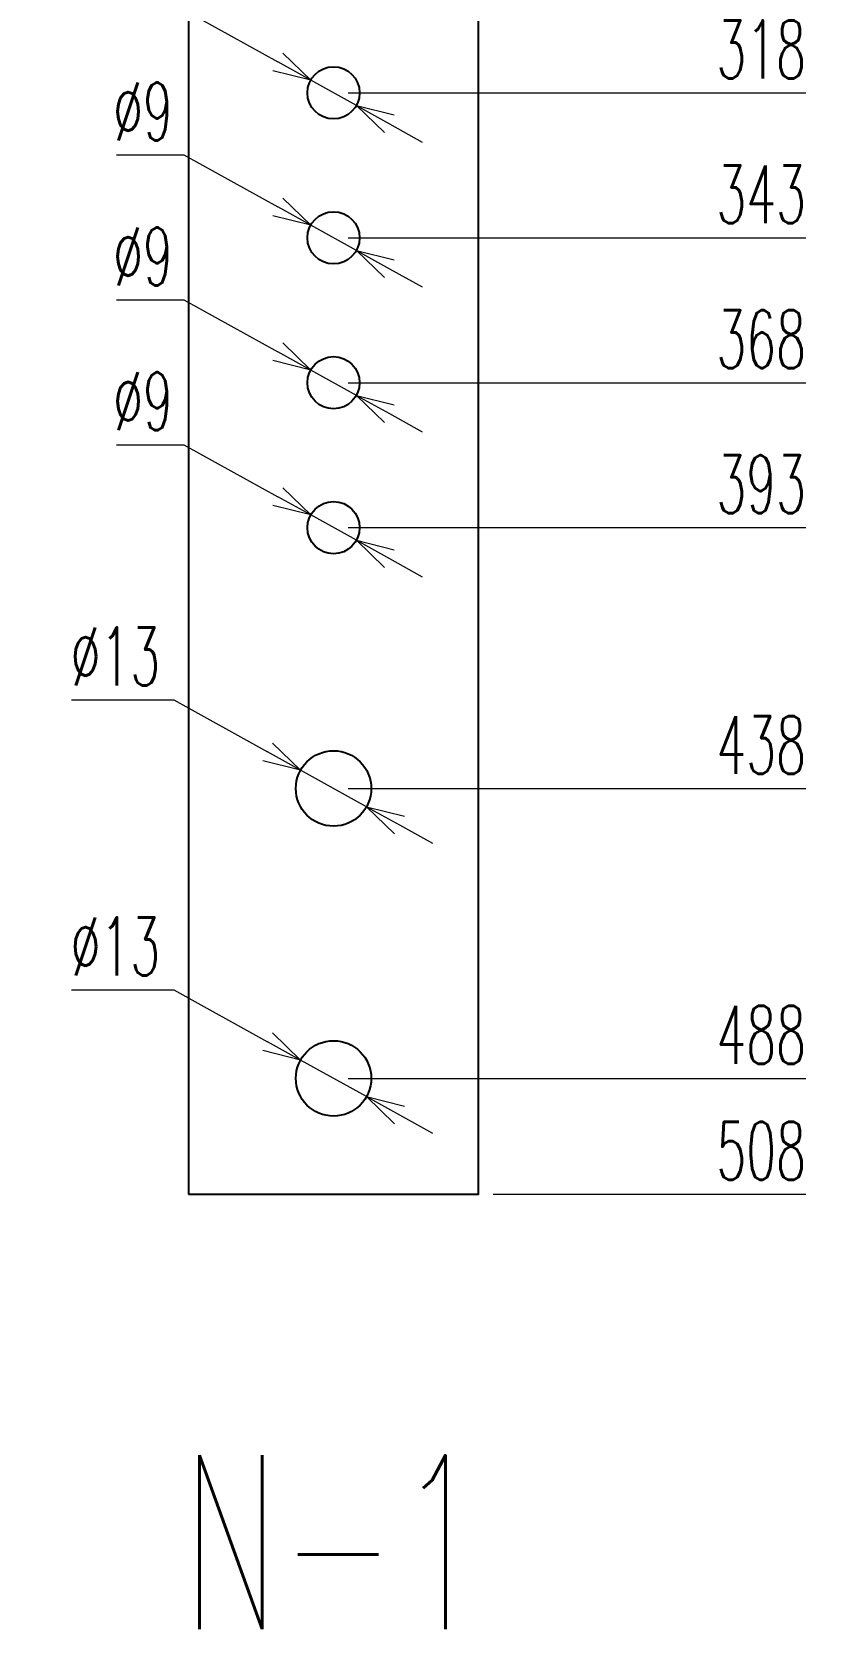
# Model space of a CAD drawing. Header units: millimetres. Extents: x 173893 to 258446, y -176540 to -123824.
# Drawn here: x 186708.7 to 186845.8, y -149379.5 to -149104 of the extents above; entities that cross this region are included whole.
import ezdxf
from ezdxf.enums import TextEntityAlignment as Align

# ---------------------------------------------------------------- set-up
doc = ezdxf.new("R2010")
doc.units = ezdxf.units.MM
doc.header["$LTSCALE"] = 3
doc.layers.add('@.DM. NÉT CHÍNH', color=7, linetype='Continuous')
doc.styles.add('Ann_w01', font='romans.shx', dxfattribs={"width": 0.6, "bigfont": 'chineset.shx'})
doc.dimstyles.new('Dim 01_SC05', dxfattribs={"dimscale": 5, "dimtxt": 2, "dimasz": 1.3, "dimexe": 0.5, "dimexo": 0.5, "dimgap": 0.5, "dimtad": 1, "dimtoh": 1, "dimdec": 1, "dimzin": 12, "dimdsep": 46, "dimtxsty": 'Ann_w01', "dimblk": 'OPEN30', "dimcen": 1.5, "dimclrd": 6, "dimclre": 6, "dimclrt": 3, "dimadec": 1, "dimazin": 3, "dimtm": 1e-09, "dimtfac": 1, "dimtdec": 1, "dimtmove": 0, "dimatfit": 3, "dimldrblk": 'OPEN30', "dimfxl": 1, "dimtolj": 1, "dimlwd": 20, "dimlwe": 20, "dimarcsym": 0})

# ---------------------------------------------------------------- blocks, each defined once
blk = doc.blocks.new('*D1500')
at = {"layer": '@.DM. NÉT CHÍNH', "color": 6, "linetype": 'Continuous', "lineweight": 20, "transparency": 16777216}
blk.add_line((186788.2, -149304.51), (186842.17, -149304.51), dxfattribs=at)
at = {"layer": 'Defpoints', "color": 0, "linetype": 'Continuous', "transparency": 16777216}
for p in [(186760.7, -148796.51), (186785.7, -149304.51), (186824.24, -149304.51)]:
    blk.add_point(p, dxfattribs=at)
at = {"layer": '@.DM. NÉT CHÍNH', "color": 3, "linetype": 'Continuous', "transparency": 16777216, "insert": (186834.45, -149297.01), "char_height": 10, "attachment_point": 5, "style": 'Ann_w01'}
blk.add_mtext('\\A1;508', dxfattribs=at)
blk = doc.blocks.new('_Open30')
at = {"color": 0, "linetype": 'ByBlock', "lineweight": -2}
for p, q in [((-1, 0.268), (0, 0)), ((0, 0), (-1, -0.268)), ((0, 0), (-1, 0))]:
    blk.add_line(p, q, dxfattribs=at)
blk = doc.blocks.new('*D1501')
at = {"layer": '@.DM. NÉT CHÍNH', "color": 6, "linetype": 'Continuous', "lineweight": 20, "transparency": 16777216}
blk.add_line((186763.2, -149284.51), (186842.17, -149284.51), dxfattribs=at)
at = {"layer": 'Defpoints', "color": 0, "linetype": 'Continuous', "transparency": 16777216}
for p in [(186760.7, -148796.51), (186760.7, -149284.51), (186824.24, -149284.51)]:
    blk.add_point(p, dxfattribs=at)
at = {"layer": '@.DM. NÉT CHÍNH', "color": 3, "linetype": 'Continuous', "transparency": 16777216, "insert": (186834.45, -149277.01), "char_height": 10, "attachment_point": 5, "style": 'Ann_w01'}
blk.add_mtext('\\A1;488', dxfattribs=at)
blk = doc.blocks.new('*D1502')
at = {"layer": '@.DM. NÉT CHÍNH', "color": 6, "linetype": 'Continuous', "lineweight": 20, "transparency": 16777216}
blk.add_line((186763.2, -149234.5), (186842.17, -149234.5), dxfattribs=at)
at = {"layer": 'Defpoints', "color": 0, "linetype": 'Continuous', "transparency": 16777216}
for p in [(186760.7, -148796.51), (186760.7, -149234.5), (186824.24, -149234.5)]:
    blk.add_point(p, dxfattribs=at)
at = {"layer": '@.DM. NÉT CHÍNH', "color": 3, "linetype": 'Continuous', "transparency": 16777216, "insert": (186834.45, -149227), "char_height": 10, "attachment_point": 5, "style": 'Ann_w01'}
blk.add_mtext('\\A1;438', dxfattribs=at)
blk = doc.blocks.new('*D1503')
at = {"layer": '@.DM. NÉT CHÍNH', "color": 6, "linetype": 'Continuous', "lineweight": 20, "transparency": 16777216}
blk.add_line((186763.2, -149189.51), (186842.17, -149189.51), dxfattribs=at)
at = {"layer": 'Defpoints', "color": 0, "linetype": 'Continuous', "transparency": 16777216}
for p in [(186760.7, -148796.51), (186760.7, -149189.51), (186824.24, -149189.51)]:
    blk.add_point(p, dxfattribs=at)
at = {"layer": '@.DM. NÉT CHÍNH', "color": 3, "linetype": 'Continuous', "transparency": 16777216, "insert": (186834.45, -149182.01), "char_height": 10, "attachment_point": 5, "style": 'Ann_w01'}
blk.add_mtext('\\A1;393', dxfattribs=at)
blk = doc.blocks.new('*D1504')
at = {"layer": '@.DM. NÉT CHÍNH', "color": 6, "linetype": 'Continuous', "lineweight": 20, "transparency": 16777216}
blk.add_line((186763.2, -149164.51), (186842.17, -149164.51), dxfattribs=at)
at = {"layer": 'Defpoints', "color": 0, "linetype": 'Continuous', "transparency": 16777216}
for p in [(186760.7, -148796.51), (186760.7, -149164.51), (186824.24, -149164.51)]:
    blk.add_point(p, dxfattribs=at)
at = {"layer": '@.DM. NÉT CHÍNH', "color": 3, "linetype": 'Continuous', "transparency": 16777216, "insert": (186834.45, -149157.01), "char_height": 10, "attachment_point": 5, "style": 'Ann_w01'}
blk.add_mtext('\\A1;368', dxfattribs=at)
blk = doc.blocks.new('*D1505')
at = {"layer": '@.DM. NÉT CHÍNH', "color": 6, "linetype": 'Continuous', "lineweight": 20, "transparency": 16777216}
blk.add_line((186763.2, -149139.51), (186842.17, -149139.51), dxfattribs=at)
at = {"layer": 'Defpoints', "color": 0, "linetype": 'Continuous', "transparency": 16777216}
for p in [(186760.7, -148796.51), (186760.7, -149139.51), (186824.24, -149139.51)]:
    blk.add_point(p, dxfattribs=at)
at = {"layer": '@.DM. NÉT CHÍNH', "color": 3, "linetype": 'Continuous', "transparency": 16777216, "insert": (186834.45, -149132.01), "char_height": 10, "attachment_point": 5, "style": 'Ann_w01'}
blk.add_mtext('\\A1;343', dxfattribs=at)
blk = doc.blocks.new('*D1506')
at = {"layer": '@.DM. NÉT CHÍNH', "color": 6, "linetype": 'Continuous', "lineweight": 20, "transparency": 16777216}
blk.add_line((186763.2, -149114.51), (186842.17, -149114.51), dxfattribs=at)
at = {"layer": 'Defpoints', "color": 0, "linetype": 'Continuous', "transparency": 16777216}
for p in [(186760.7, -148796.51), (186760.7, -149114.51), (186824.24, -149114.51)]:
    blk.add_point(p, dxfattribs=at)
at = {"layer": '@.DM. NÉT CHÍNH', "color": 3, "linetype": 'Continuous', "transparency": 16777216, "insert": (186834.45, -149107.01), "char_height": 10, "attachment_point": 5, "style": 'Ann_w01'}
blk.add_mtext('\\A1;318', dxfattribs=at)
blk = doc.blocks.new('*D1521')
at = {"layer": '@.DM. NÉT CHÍNH', "color": 6, "linetype": 'Continuous', "lineweight": 20, "transparency": 16777216}
for p, q in [((186715.51, -149219.23), (186733.15, -149219.23)), ((186733.15, -149219.23), (186749.33, -149228.2)), ((186766.39, -149237.65), (186755.02, -149231.35)), ((186772.07, -149240.8), (186777.76, -149243.95))]:
    blk.add_line(p, q, dxfattribs=at)
at = {"layer": 'Defpoints', "color": 0, "linetype": 'Continuous', "transparency": 16777216}
for p in [(186755.02, -149231.35), (186766.39, -149237.65)]:
    blk.add_point(p, dxfattribs=at)
at = {"layer": '@.DM. NÉT CHÍNH', "color": 6, "linetype": 'Continuous', "lineweight": 20, "transparency": 16777216, "xscale": 6.5, "yscale": 6.5, "zscale": 6.5}
for p, rotation in [((186755.02, -149231.35), 331.0062144252672), ((186766.39, -149237.65), 151.0062144252672)]:
    blk.add_blockref('_Open30', p, dxfattribs=dict(at, rotation=rotation))
at = {"layer": '@.DM. NÉT CHÍNH', "color": 3, "linetype": 'Continuous', "transparency": 16777216, "insert": (186723.08, -149211.73), "char_height": 10, "attachment_point": 5, "style": 'Ann_w01'}
blk.add_mtext('\\A1;∅13', dxfattribs=at)
blk = doc.blocks.new('*D1526')
at = {"layer": '@.DM. NÉT CHÍNH', "color": 6, "linetype": 'Continuous', "lineweight": 20, "transparency": 16777216}
for p, q in [((186723.26, -149100.21), (186734.9, -149100.21)), ((186734.9, -149100.21), (186751.08, -149109.17)), ((186764.64, -149116.69), (186756.77, -149112.32)), ((186770.33, -149119.84), (186776.01, -149122.99))]:
    blk.add_line(p, q, dxfattribs=at)
at = {"layer": 'Defpoints', "color": 0, "linetype": 'Continuous', "transparency": 16777216}
for p in [(186756.77, -149112.32), (186764.64, -149116.69)]:
    blk.add_point(p, dxfattribs=at)
at = {"layer": '@.DM. NÉT CHÍNH', "color": 6, "linetype": 'Continuous', "lineweight": 20, "transparency": 16777216, "xscale": 6.5, "yscale": 6.5, "zscale": 6.5}
for p, rotation in [((186756.77, -149112.32), 331.0062144256855), ((186764.64, -149116.69), 151.0062144256855)]:
    blk.add_blockref('_Open30', p, dxfattribs=dict(at, rotation=rotation))
at = {"layer": '@.DM. NÉT CHÍNH', "color": 3, "linetype": 'Continuous', "transparency": 16777216, "insert": (186727.83, -149092.71), "char_height": 10, "attachment_point": 5, "style": 'Ann_w01'}
blk.add_mtext('\\A1;∅9', dxfattribs=at)
blk = doc.blocks.new('*D1527')
at = {"layer": '@.DM. NÉT CHÍNH', "color": 6, "linetype": 'Continuous', "lineweight": 20, "transparency": 16777216}
for p, q in [((186723.26, -149125.21), (186734.9, -149125.21)), ((186734.9, -149125.21), (186751.08, -149134.17)), ((186764.64, -149141.69), (186756.77, -149137.32)), ((186770.33, -149144.84), (186776.01, -149147.99))]:
    blk.add_line(p, q, dxfattribs=at)
at = {"layer": 'Defpoints', "color": 0, "linetype": 'Continuous', "transparency": 16777216}
for p in [(186756.77, -149137.32), (186764.64, -149141.69)]:
    blk.add_point(p, dxfattribs=at)
at = {"layer": '@.DM. NÉT CHÍNH', "color": 6, "linetype": 'Continuous', "lineweight": 20, "transparency": 16777216, "xscale": 6.5, "yscale": 6.5, "zscale": 6.5}
for p, rotation in [((186756.77, -149137.32), 331.006214425289), ((186764.64, -149141.69), 151.0062144252891)]:
    blk.add_blockref('_Open30', p, dxfattribs=dict(at, rotation=rotation))
at = {"layer": '@.DM. NÉT CHÍNH', "color": 3, "linetype": 'Continuous', "transparency": 16777216, "insert": (186727.83, -149117.71), "char_height": 10, "attachment_point": 5, "style": 'Ann_w01'}
blk.add_mtext('\\A1;∅9', dxfattribs=at)
blk = doc.blocks.new('*D1528')
at = {"layer": '@.DM. NÉT CHÍNH', "color": 6, "linetype": 'Continuous', "lineweight": 20, "transparency": 16777216}
for p, q in [((186723.26, -149150.21), (186734.9, -149150.21)), ((186734.9, -149150.21), (186751.08, -149159.17)), ((186764.64, -149166.69), (186756.77, -149162.32)), ((186770.33, -149169.84), (186776.01, -149172.99))]:
    blk.add_line(p, q, dxfattribs=at)
at = {"layer": 'Defpoints', "color": 0, "linetype": 'Continuous', "transparency": 16777216}
for p in [(186756.77, -149162.32), (186764.64, -149166.69)]:
    blk.add_point(p, dxfattribs=at)
at = {"layer": '@.DM. NÉT CHÍNH', "color": 6, "linetype": 'Continuous', "lineweight": 20, "transparency": 16777216, "xscale": 6.5, "yscale": 6.5, "zscale": 6.5}
for p, rotation in [((186756.77, -149162.32), 331.0062144256132), ((186764.64, -149166.69), 151.0062144256132)]:
    blk.add_blockref('_Open30', p, dxfattribs=dict(at, rotation=rotation))
at = {"layer": '@.DM. NÉT CHÍNH', "color": 3, "linetype": 'Continuous', "transparency": 16777216, "insert": (186727.83, -149142.71), "char_height": 10, "attachment_point": 5, "style": 'Ann_w01'}
blk.add_mtext('\\A1;∅9', dxfattribs=at)
blk = doc.blocks.new('*D1531')
at = {"layer": '@.DM. NÉT CHÍNH', "color": 6, "linetype": 'Continuous', "lineweight": 20, "transparency": 16777216}
for p, q in [((186723.26, -149175.21), (186734.9, -149175.21)), ((186734.9, -149175.21), (186751.08, -149184.17)), ((186764.64, -149191.69), (186756.77, -149187.32)), ((186770.33, -149194.84), (186776.01, -149197.99))]:
    blk.add_line(p, q, dxfattribs=at)
at = {"layer": 'Defpoints', "color": 0, "linetype": 'Continuous', "transparency": 16777216}
for p in [(186756.77, -149187.32), (186764.64, -149191.69)]:
    blk.add_point(p, dxfattribs=at)
at = {"layer": '@.DM. NÉT CHÍNH', "color": 6, "linetype": 'Continuous', "lineweight": 20, "transparency": 16777216, "xscale": 6.5, "yscale": 6.5, "zscale": 6.5}
for p, rotation in [((186756.77, -149187.32), 331.0062144251094), ((186764.64, -149191.69), 151.0062144251094)]:
    blk.add_blockref('_Open30', p, dxfattribs=dict(at, rotation=rotation))
at = {"layer": '@.DM. NÉT CHÍNH', "color": 3, "linetype": 'Continuous', "transparency": 16777216, "insert": (186727.83, -149167.71), "char_height": 10, "attachment_point": 5, "style": 'Ann_w01'}
blk.add_mtext('\\A1;∅9', dxfattribs=at)
blk = doc.blocks.new('*D1532')
at = {"layer": '@.DM. NÉT CHÍNH', "color": 6, "linetype": 'Continuous', "lineweight": 20, "transparency": 16777216}
for p, q in [((186715.51, -149269.24), (186733.15, -149269.24)), ((186733.15, -149269.24), (186749.33, -149278.2)), ((186766.39, -149287.66), (186755.02, -149281.35)), ((186772.07, -149290.81), (186777.76, -149293.96))]:
    blk.add_line(p, q, dxfattribs=at)
at = {"layer": 'Defpoints', "color": 0, "linetype": 'Continuous', "transparency": 16777216}
for p in [(186755.02, -149281.35), (186766.39, -149287.66)]:
    blk.add_point(p, dxfattribs=at)
at = {"layer": '@.DM. NÉT CHÍNH', "color": 6, "linetype": 'Continuous', "lineweight": 20, "transparency": 16777216, "xscale": 6.5, "yscale": 6.5, "zscale": 6.5}
for p, rotation in [((186755.02, -149281.35), 331.0062144255537), ((186766.39, -149287.66), 151.0062144255537)]:
    blk.add_blockref('_Open30', p, dxfattribs=dict(at, rotation=rotation))
at = {"layer": '@.DM. NÉT CHÍNH', "color": 3, "linetype": 'Continuous', "transparency": 16777216, "insert": (186723.08, -149261.74), "char_height": 10, "attachment_point": 5, "style": 'Ann_w01'}
blk.add_mtext('\\A1;∅13', dxfattribs=at)

msp = doc.modelspace()

# ---------------------------------------------------------------- linework, layer by layer
msp.add_lwpolyline([(186735.7, -149304.51), (186785.7, -149304.51), (186785.7, -148796.51), (186735.7, -148796.51)], close=True)
for centre, radius in [((186760.7, -149114.51), 4.5), ((186760.7, -149139.51), 4.5), ((186760.7, -149164.51), 4.5), ((186760.7, -149189.51), 4.5), ((186760.7, -149234.5), 6.5), ((186760.7, -149284.51), 6.5)]:
    msp.add_circle(centre, radius)

# ---------------------------------------------------------------- texts
at = {"style": 'Ann_w01', "width": 0.6}
msp.add_text('N-1', height=30, dxfattribs=at).set_placement((186760.71, -149364.51), align=Align.MIDDLE_CENTER)

# ---------------------------------------------------------------- dimensions: what is measured, and where the dimension line sits
at = {"layer": '@.DM. NÉT CHÍNH', "linetype": 'Continuous'}
for feature_location, offset, picture, middle in [((186785.7, -149304.51), (38.53, 0), '*D1500', (186834.45, -149297.01)), ((186760.7, -149284.51), (63.53, 0), '*D1501', (186834.45, -149277.01)), ((186760.7, -149234.5), (63.53, 0), '*D1502', (186834.45, -149227)), ((186760.7, -149189.51), (63.53, 0), '*D1503', (186834.45, -149182.01)), ((186760.7, -149164.51), (63.53, 0), '*D1504', (186834.45, -149157.01)), ((186760.7, -149139.51), (63.53, 0), '*D1505', (186834.45, -149132.01)), ((186760.7, -149114.51), (63.53, 0), '*D1506', (186834.45, -149107.01))]:
    dim = msp.add_ordinate_dim(feature_location=feature_location, offset=offset, dtype=0, origin=(186760.7, -148796.51), dimstyle='Dim 01_SC05', dxfattribs=at)
    dim.commit()
    dim.dimension.update_dxf_attribs({"geometry": picture, "text_midpoint": middle})
for p1, p2, picture, middle in [((186764.64, -149116.69), (186756.77, -149112.32), '*D1526', (186727.83, -149100.21)), ((186764.64, -149141.69), (186756.77, -149137.32), '*D1527', (186727.83, -149125.21)), ((186764.64, -149166.69), (186756.77, -149162.32), '*D1528', (186727.83, -149150.21)), ((186764.64, -149191.69), (186756.77, -149187.32), '*D1531', (186727.83, -149175.21)), ((186766.39, -149237.65), (186755.02, -149231.35), '*D1521', (186723.08, -149219.23)), ((186766.39, -149287.66), (186755.02, -149281.35), '*D1532', (186723.08, -149269.24))]:
    dim = msp.add_diameter_dim_2p(p1=p1, p2=p2, dimstyle='Dim 01_SC05', dxfattribs=at)
    dim.commit()
    dim.dimension.update_dxf_attribs({"geometry": picture, "text_midpoint": middle, "dimtype": 163})

doc.saveas('drawing.dxf')
